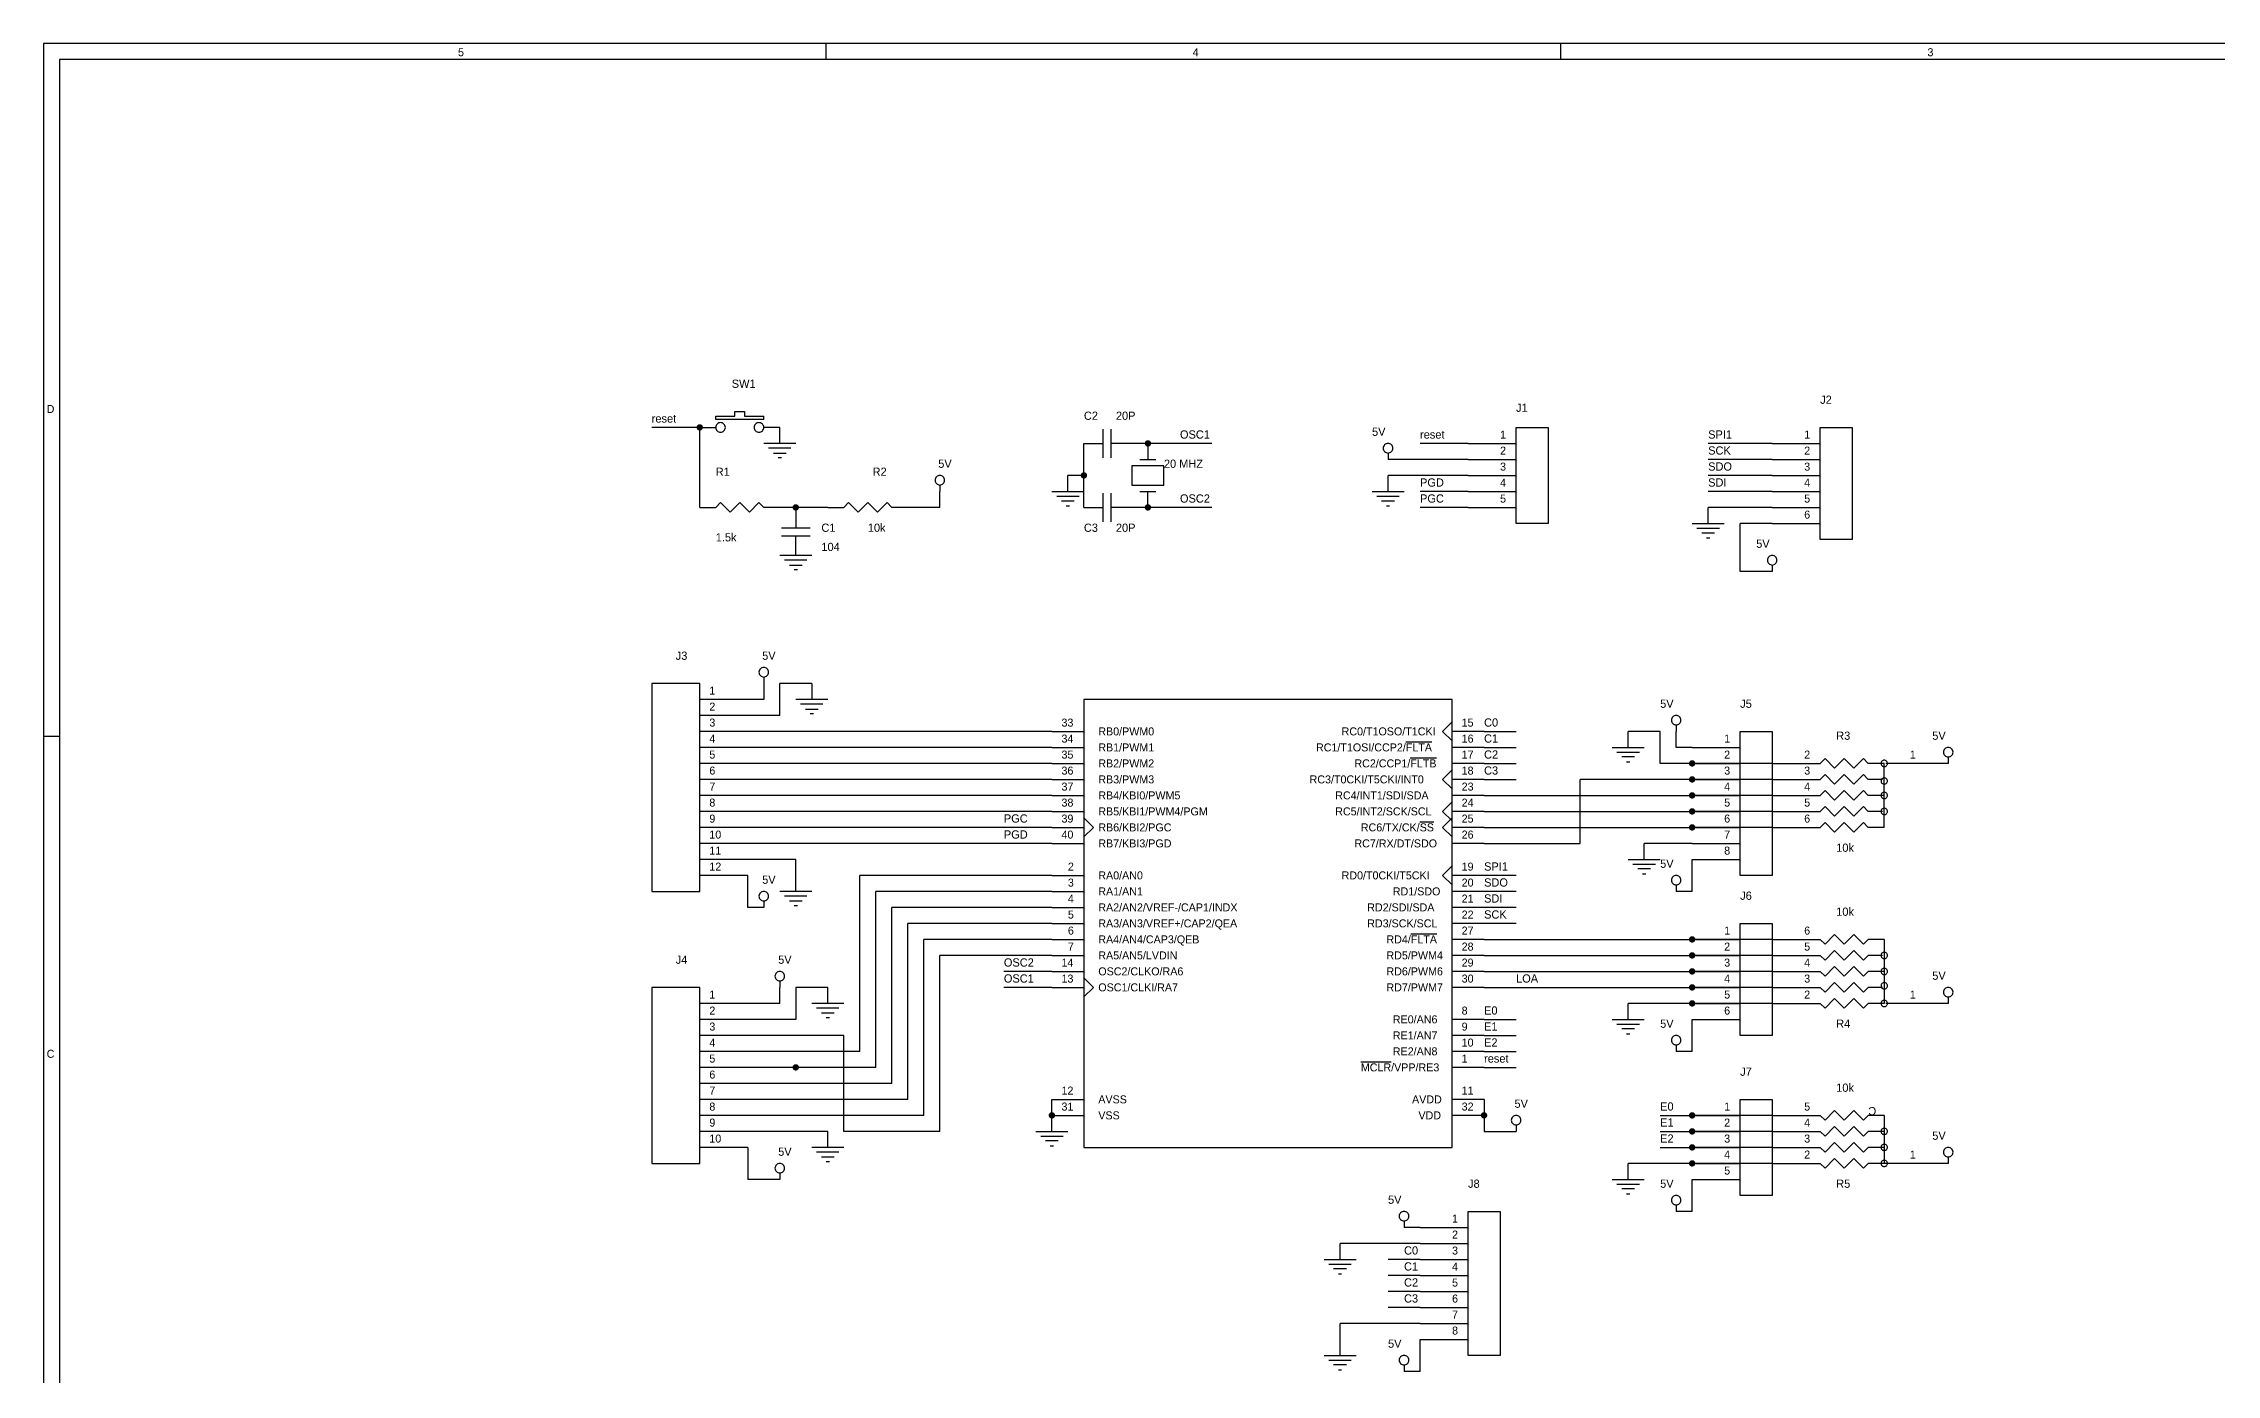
# Model space of a CAD drawing. Extents: x -3 to 593, y 3 to 422.
# Drawn here: x -2.5 to 342.3, y 211.1 to 422.4 of the extents above; entities that cross this region are included whole.
import ezdxf

# ---------------------------------------------------------------- set-up
doc = ezdxf.new("R2010")
doc.units = 0

msp = doc.modelspace()

# ---------------------------------------------------------------- linework, layer by layer
at = {"layer": 'PARTS'}
for p, q in [((101.6, 361.442), (104.14, 361.442)), ((114.3, 361.442), (111.76, 361.442)), ((162.56, 358.902), (165.1, 358.902)), ((170.18, 358.902), (167.64, 358.902)), ((172.72, 358.902), (172.72, 356.362)), ((223.52, 358.902), (231.14, 358.902)), ((271.78, 358.902), (279.4, 358.902)), ((223.52, 356.362), (231.14, 356.362)), ((271.78, 356.362), (279.4, 356.362)), ((223.52, 353.822), (231.14, 353.822)), ((271.78, 353.822), (279.4, 353.822)), ((101.6, 348.742), (104.14, 348.742)), ((114.3, 348.742), (111.76, 348.742)), ((116.84, 348.742), (116.84, 346.202)), ((121.92, 348.742), (124.46, 348.742)), ((134.62, 348.742), (132.08, 348.742)), ((162.56, 348.742), (165.1, 348.742)), ((170.18, 348.742), (167.64, 348.742)), ((172.72, 348.742), (172.72, 351.282)), ((223.52, 351.282), (231.14, 351.282)), ((223.52, 348.742), (231.14, 348.742)), ((271.78, 351.282), (279.4, 351.282)), ((271.78, 348.742), (279.4, 348.742)), ((271.78, 346.202), (279.4, 346.202)), ((116.84, 341.122), (116.84, 343.662)), ((109.22, 318.262), (101.6, 318.262)), ((109.22, 315.722), (101.6, 315.722)), ((220.98, 314.706), (219.456, 313.182)), ((109.22, 313.182), (101.6, 313.182)), ((109.22, 310.642), (101.6, 310.642)), ((157.48, 313.182), (162.56, 313.182)), ((157.48, 310.642), (162.56, 310.642)), ((219.456, 313.182), (220.98, 311.658)), ((226.06, 313.182), (220.98, 313.182)), ((226.06, 310.642), (220.98, 310.642)), ((259.08, 310.642), (266.7, 310.642)), ((109.22, 308.102), (101.6, 308.102)), ((157.48, 308.102), (162.56, 308.102)), ((220.98, 307.086), (219.456, 305.562)), ((226.06, 308.102), (220.98, 308.102)), ((259.08, 308.102), (266.7, 308.102)), ((271.78, 308.102), (279.4, 308.102)), ((299.72, 308.102), (292.1, 308.102)), ((109.22, 305.562), (101.6, 305.562)), ((157.48, 305.562), (162.56, 305.562)), ((219.456, 305.562), (220.98, 304.038)), ((226.06, 305.562), (220.98, 305.562)), ((259.08, 305.562), (266.7, 305.562)), ((271.78, 305.562), (279.4, 305.562)), ((109.22, 303.022), (101.6, 303.022)), ((109.22, 300.482), (101.6, 300.482)), ((157.48, 303.022), (162.56, 303.022)), ((157.48, 300.482), (162.56, 300.482)), ((220.98, 302.006), (219.456, 300.482)), ((219.456, 300.482), (220.98, 298.958)), ((226.06, 303.022), (220.98, 303.022)), ((226.06, 300.482), (220.98, 300.482)), ((259.08, 303.022), (266.7, 303.022)), ((259.08, 300.482), (266.7, 300.482)), ((271.78, 303.022), (279.4, 303.022)), ((271.78, 300.482), (279.4, 300.482)), ((109.22, 297.942), (101.6, 297.942)), ((157.48, 297.942), (162.56, 297.942)), ((162.56, 299.466), (164.084, 297.942)), ((164.084, 297.942), (162.56, 296.418)), ((220.98, 299.466), (219.456, 297.942)), ((219.456, 297.942), (220.98, 296.418)), ((226.06, 297.942), (220.98, 297.942)), ((259.08, 297.942), (266.7, 297.942)), ((271.78, 297.942), (279.4, 297.942)), ((109.22, 295.402), (101.6, 295.402)), ((157.48, 295.402), (162.56, 295.402)), ((226.06, 295.402), (220.98, 295.402)), ((259.08, 295.402), (266.7, 295.402)), ((109.22, 292.862), (101.6, 292.862)), ((109.22, 290.322), (101.6, 290.322)), ((157.48, 290.322), (162.56, 290.322)), ((220.98, 291.846), (219.456, 290.322)), ((219.456, 290.322), (220.98, 288.798)), ((226.06, 290.322), (220.98, 290.322)), ((259.08, 292.862), (266.7, 292.862)), ((157.48, 287.782), (162.56, 287.782)), ((226.06, 287.782), (220.98, 287.782)), ((157.48, 285.242), (162.56, 285.242)), ((226.06, 285.242), (220.98, 285.242)), ((157.48, 282.702), (162.56, 282.702)), ((157.48, 280.162), (162.56, 280.162)), ((226.06, 282.702), (220.98, 282.702)), ((226.06, 280.162), (220.98, 280.162)), ((259.08, 280.162), (266.7, 280.162)), ((271.78, 280.162), (279.4, 280.162)), ((157.48, 277.622), (162.56, 277.622)), ((226.06, 277.622), (220.98, 277.622)), ((259.08, 277.622), (266.7, 277.622)), ((271.78, 277.622), (279.4, 277.622)), ((157.48, 275.082), (162.56, 275.082)), ((157.48, 272.542), (162.56, 272.542)), ((162.56, 274.066), (164.084, 272.542)), ((164.084, 272.542), (162.56, 271.018)), ((226.06, 275.082), (220.98, 275.082)), ((226.06, 272.542), (220.98, 272.542)), ((259.08, 275.082), (266.7, 275.082)), ((259.08, 272.542), (266.7, 272.542)), ((271.78, 275.082), (279.4, 275.082)), ((271.78, 272.542), (279.4, 272.542)), ((109.22, 270.002), (101.6, 270.002)), ((259.08, 270.002), (266.7, 270.002)), ((271.78, 270.002), (279.4, 270.002)), ((299.72, 270.002), (292.1, 270.002)), ((109.22, 267.462), (101.6, 267.462)), ((226.06, 267.462), (220.98, 267.462)), ((259.08, 267.462), (266.7, 267.462)), ((109.22, 264.922), (101.6, 264.922)), ((109.22, 262.382), (101.6, 262.382)), ((226.06, 264.922), (220.98, 264.922)), ((226.06, 262.382), (220.98, 262.382)), ((109.22, 259.842), (101.6, 259.842)), ((226.06, 259.842), (220.98, 259.842)), ((109.22, 257.302), (101.6, 257.302)), ((109.22, 254.762), (101.6, 254.762)), ((109.22, 252.222), (101.6, 252.222)), ((157.48, 254.762), (162.56, 254.762)), ((157.48, 252.222), (162.56, 252.222)), ((226.06, 254.762), (220.98, 254.762)), ((226.06, 252.222), (220.98, 252.222)), ((259.08, 252.222), (266.7, 252.222)), ((271.78, 252.222), (279.4, 252.222)), ((109.22, 249.682), (101.6, 249.682)), ((259.08, 249.682), (266.7, 249.682)), ((271.78, 249.682), (279.4, 249.682)), ((109.22, 247.142), (101.6, 247.142)), ((259.08, 247.142), (266.7, 247.142)), ((271.78, 247.142), (279.4, 247.142)), ((259.08, 244.602), (266.7, 244.602)), ((259.08, 242.062), (266.7, 242.062)), ((271.78, 244.602), (279.4, 244.602)), ((299.72, 244.602), (292.1, 244.602)), ((215.9, 234.442), (223.52, 234.442)), ((215.9, 231.902), (223.52, 231.902)), ((215.9, 229.362), (223.52, 229.362)), ((215.9, 226.822), (223.52, 226.822)), ((215.9, 224.282), (223.52, 224.282)), ((215.9, 221.742), (223.52, 221.742)), ((215.9, 219.202), (223.52, 219.202)), ((215.9, 216.662), (223.52, 216.662))]:
    msp.add_line(p, q, dxfattribs=at)
for points in [[(104.14, 362.712), (104.14, 363.22)], [(104.14, 363.22), (107.188, 363.22)], [(111.76, 362.712), (104.14, 362.712)], [(107.188, 363.22), (107.188, 363.982)], [(107.188, 363.982), (108.712, 363.982)], [(108.712, 363.982), (108.712, 363.22)], [(108.712, 363.22), (111.76, 363.22)], [(111.76, 362.712), (111.76, 363.22)], [(116.84, 358.902), (111.76, 358.902)], [(165.1, 358.902), (165.608, 358.902)], [(165.608, 356.616), (165.608, 361.188)], [(166.878, 356.616), (166.878, 361.188)], [(167.64, 358.902), (166.878, 358.902)], [(116.078, 358.14), (112.522, 358.14)], [(113.284, 357.378), (115.316, 357.378)], [(114.554, 356.616), (114.046, 356.616)], [(175.26, 355.346), (170.18, 355.346)], [(170.18, 355.346), (170.18, 352.298)], [(171.45, 356.362), (173.99, 356.362)], [(175.26, 352.298), (175.26, 355.346)], [(210.82, 357.378), (210.82, 356.362)], [(139.7, 352.298), (139.7, 351.282)], [(170.18, 352.298), (175.26, 352.298)], [(104.14, 348.742), (104.902, 349.504)], [(104.902, 349.504), (106.426, 347.98)], [(106.426, 347.98), (107.95, 349.504)], [(107.95, 349.504), (109.474, 347.98)], [(109.474, 347.98), (110.998, 349.504)], [(110.998, 349.504), (111.76, 348.742)], [(125.222, 349.504), (124.46, 348.742)], [(126.746, 347.98), (125.222, 349.504)], [(128.27, 349.504), (126.746, 347.98)], [(129.794, 347.98), (128.27, 349.504)], [(131.318, 349.504), (129.794, 347.98)], [(132.08, 348.742), (131.318, 349.504)], [(157.48, 351.282), (162.56, 351.282)], [(158.242, 350.52), (161.798, 350.52)], [(161.036, 349.758), (159.004, 349.758)], [(159.766, 348.996), (160.274, 348.996)], [(165.1, 348.742), (165.608, 348.742)], [(165.608, 346.456), (165.608, 351.028)], [(166.878, 346.456), (166.878, 351.028)], [(167.64, 348.742), (166.878, 348.742)], [(171.45, 351.282), (173.99, 351.282)], [(208.28, 351.282), (213.36, 351.282)], [(209.042, 350.52), (212.598, 350.52)], [(211.836, 349.758), (209.804, 349.758)], [(210.566, 348.996), (211.074, 348.996)], [(119.126, 345.44), (114.554, 345.44)], [(116.84, 346.202), (116.84, 345.44)], [(259.08, 346.202), (264.16, 346.202)], [(259.842, 345.44), (263.398, 345.44)], [(119.126, 344.17), (114.554, 344.17)], [(116.84, 343.662), (116.84, 344.17)], [(262.636, 344.678), (260.604, 344.678)], [(261.366, 343.916), (261.874, 343.916)], [(119.38, 341.122), (114.3, 341.122)], [(118.618, 340.36), (115.062, 340.36)], [(115.824, 339.598), (117.856, 339.598)], [(117.094, 338.836), (116.586, 338.836)], [(271.78, 339.598), (271.78, 338.582)], [(111.76, 321.818), (111.76, 320.802)], [(121.92, 318.262), (116.84, 318.262)], [(121.158, 317.5), (117.602, 317.5)], [(118.364, 316.738), (120.396, 316.738)], [(119.634, 315.976), (119.126, 315.976)], [(256.54, 314.198), (256.54, 313.182)], [(246.38, 310.642), (251.46, 310.642)], [(247.142, 309.88), (250.698, 309.88)], [(249.936, 309.118), (247.904, 309.118)], [(248.666, 308.356), (249.174, 308.356)], [(280.162, 308.864), (279.4, 308.102)], [(281.686, 307.34), (280.162, 308.864)], [(283.21, 308.864), (281.686, 307.34)], [(284.734, 307.34), (283.21, 308.864)], [(286.258, 308.864), (284.734, 307.34)], [(287.02, 308.102), (286.258, 308.864)], [(289.56, 308.102), (287.02, 308.102)], [(289.56, 297.942), (289.56, 308.102)], [(292.1, 308.102), (289.814, 308.102)], [(299.72, 309.118), (299.72, 308.102)], [(280.162, 306.324), (279.4, 305.562)], [(280.162, 303.784), (279.4, 303.022)], [(281.686, 304.8), (280.162, 306.324)], [(281.686, 302.26), (280.162, 303.784)], [(283.21, 306.324), (281.686, 304.8)], [(283.21, 303.784), (281.686, 302.26)], [(284.734, 304.8), (283.21, 306.324)], [(284.734, 302.26), (283.21, 303.784)], [(286.258, 306.324), (284.734, 304.8)], [(286.258, 303.784), (284.734, 302.26)], [(287.02, 305.562), (286.258, 306.324)], [(287.02, 303.022), (286.258, 303.784)], [(289.306, 305.562), (287.02, 305.562)], [(280.162, 301.244), (279.4, 300.482)], [(281.686, 299.72), (280.162, 301.244)], [(283.21, 301.244), (281.686, 299.72)], [(284.734, 299.72), (283.21, 301.244)], [(286.258, 301.244), (284.734, 299.72)], [(287.02, 300.482), (286.258, 301.244)], [(289.56, 303.022), (287.02, 303.022)], [(289.306, 300.482), (287.02, 300.482)], [(280.162, 298.704), (279.4, 297.942)], [(281.686, 297.18), (280.162, 298.704)], [(283.21, 298.704), (281.686, 297.18)], [(284.734, 297.18), (283.21, 298.704)], [(286.258, 298.704), (284.734, 297.18)], [(287.02, 297.942), (286.258, 298.704)], [(289.56, 297.942), (287.02, 297.942)], [(248.92, 292.862), (254, 292.862)], [(249.682, 292.1), (253.238, 292.1)], [(252.476, 291.338), (250.444, 291.338)], [(251.206, 290.576), (251.714, 290.576)], [(111.76, 286.258), (111.76, 285.242)], [(119.38, 287.782), (114.3, 287.782)], [(118.618, 287.02), (115.062, 287.02)], [(115.824, 286.258), (117.856, 286.258)], [(256.54, 288.798), (256.54, 287.782)], [(117.094, 285.496), (116.586, 285.496)], [(280.162, 279.4), (279.4, 280.162)], [(281.686, 280.924), (280.162, 279.4)], [(283.21, 279.4), (281.686, 280.924)], [(284.734, 280.924), (283.21, 279.4)], [(286.258, 279.4), (284.734, 280.924)], [(287.02, 280.162), (286.258, 279.4)], [(289.56, 280.162), (287.02, 280.162)], [(289.56, 280.162), (289.56, 270.002)], [(280.162, 276.86), (279.4, 277.622)], [(281.686, 278.384), (280.162, 276.86)], [(283.21, 276.86), (281.686, 278.384)], [(284.734, 278.384), (283.21, 276.86)], [(286.258, 276.86), (284.734, 278.384)], [(287.02, 277.622), (286.258, 276.86)], [(289.306, 277.622), (287.02, 277.622)], [(114.3, 273.558), (114.3, 272.542)], [(280.162, 274.32), (279.4, 275.082)], [(280.162, 271.78), (279.4, 272.542)], [(281.686, 275.844), (280.162, 274.32)], [(281.686, 273.304), (280.162, 271.78)], [(283.21, 274.32), (281.686, 275.844)], [(283.21, 271.78), (281.686, 273.304)], [(284.734, 275.844), (283.21, 274.32)], [(284.734, 273.304), (283.21, 271.78)], [(286.258, 274.32), (284.734, 275.844)], [(286.258, 271.78), (284.734, 273.304)], [(287.02, 275.082), (286.258, 274.32)], [(287.02, 272.542), (286.258, 271.78)], [(289.56, 275.082), (287.02, 275.082)], [(289.306, 272.542), (287.02, 272.542)], [(124.46, 270.002), (119.38, 270.002)], [(123.698, 269.24), (120.142, 269.24)], [(280.162, 269.24), (279.4, 270.002)], [(281.686, 270.764), (280.162, 269.24)], [(283.21, 269.24), (281.686, 270.764)], [(284.734, 270.764), (283.21, 269.24)], [(286.258, 269.24), (284.734, 270.764)], [(287.02, 270.002), (286.258, 269.24)], [(289.56, 270.002), (287.02, 270.002)], [(292.1, 270.002), (289.814, 270.002)], [(299.72, 271.018), (299.72, 270.002)], [(120.904, 268.478), (122.936, 268.478)], [(122.174, 267.716), (121.666, 267.716)], [(246.38, 267.462), (251.46, 267.462)], [(247.142, 266.7), (250.698, 266.7)], [(249.936, 265.938), (247.904, 265.938)], [(248.666, 265.176), (249.174, 265.176)], [(256.54, 263.398), (256.54, 262.382)], [(280.162, 251.46), (279.4, 252.222)], [(281.686, 252.984), (280.162, 251.46)], [(283.21, 251.46), (281.686, 252.984)], [(284.734, 252.984), (283.21, 251.46)], [(286.258, 251.46), (284.734, 252.984)], [(287.02, 252.222), (286.258, 251.46)], [(289.56, 252.222), (287.02, 252.222)], [(289.56, 252.222), (289.56, 244.602)], [(154.94, 249.682), (160.02, 249.682)], [(155.702, 248.92), (159.258, 248.92)], [(231.14, 250.698), (231.14, 249.682)], [(280.162, 248.92), (279.4, 249.682)], [(281.686, 250.444), (280.162, 248.92)], [(283.21, 248.92), (281.686, 250.444)], [(284.734, 250.444), (283.21, 248.92)], [(286.258, 248.92), (284.734, 250.444)], [(287.02, 249.682), (286.258, 248.92)], [(289.56, 249.682), (287.02, 249.682)], [(124.46, 247.142), (119.38, 247.142)], [(123.698, 246.38), (120.142, 246.38)], [(120.904, 245.618), (122.936, 245.618)], [(122.174, 244.856), (121.666, 244.856)], [(158.496, 248.158), (156.464, 248.158)], [(157.226, 247.396), (157.734, 247.396)], [(280.162, 246.38), (279.4, 247.142)], [(281.686, 247.904), (280.162, 246.38)], [(281.686, 245.364), (280.162, 243.84)], [(283.21, 246.38), (281.686, 247.904)], [(283.21, 243.84), (281.686, 245.364)], [(284.734, 247.904), (283.21, 246.38)], [(284.734, 245.364), (283.21, 243.84)], [(286.258, 246.38), (284.734, 247.904)], [(286.258, 243.84), (284.734, 245.364)], [(287.02, 247.142), (286.258, 246.38)], [(289.56, 247.142), (287.02, 247.142)], [(299.72, 245.618), (299.72, 244.602)], [(114.3, 243.078), (114.3, 242.062)], [(246.38, 242.062), (251.46, 242.062)], [(280.162, 243.84), (279.4, 244.602)], [(287.02, 244.602), (286.258, 243.84)], [(289.56, 244.602), (287.02, 244.602)], [(292.1, 244.602), (289.56, 244.602)], [(247.142, 241.3), (250.698, 241.3)], [(249.936, 240.538), (247.904, 240.538)], [(248.666, 239.776), (249.174, 239.776)], [(256.54, 237.998), (256.54, 236.982)], [(213.36, 235.458), (213.36, 234.442)], [(200.66, 229.362), (205.74, 229.362)], [(201.422, 228.6), (204.978, 228.6)], [(204.216, 227.838), (202.184, 227.838)], [(202.946, 227.076), (203.454, 227.076)], [(200.66, 214.122), (205.74, 214.122)], [(201.422, 213.36), (204.978, 213.36)], [(204.216, 212.598), (202.184, 212.598)], [(202.946, 211.836), (203.454, 211.836)], [(213.36, 212.598), (213.36, 211.582)]]:
    msp.add_lwpolyline(points, dxfattribs=at)
for points in [[(105.664, 361.442, 0.0985), (105.606, 361.7336, 0.0985), (105.4408, 361.9808, 0.0985), (105.1936, 362.146, 0.0985), (104.902, 362.204, 0.0985), (104.6104, 362.146, 0.0985), (104.3632, 361.9808, 0.0985), (104.198, 361.7336, 0.0985), (104.14, 361.442, 0.0985), (104.198, 361.1504, 0.0985), (104.3632, 360.9032, 0.0985), (104.6104, 360.738, 0.0985), (104.902, 360.68, 0.0985), (105.1936, 360.738, 0.0985), (105.4408, 360.9032, 0.0985), (105.606, 361.1504, 0.0985)], [(111.76, 361.442, 0.0985), (111.702, 361.7336, 0.0985), (111.5368, 361.9808, 0.0985), (111.2896, 362.146, 0.0985), (110.998, 362.204, 0.0985), (110.7064, 362.146, 0.0985), (110.4592, 361.9808, 0.0985), (110.294, 361.7336, 0.0985), (110.236, 361.442, 0.0985), (110.294, 361.1504, 0.0985), (110.4592, 360.9032, 0.0985), (110.7064, 360.738, 0.0985), (110.998, 360.68, 0.0985), (111.2896, 360.738, 0.0985), (111.5368, 360.9032, 0.0985), (111.702, 361.1504, 0.0985)], [(211.582, 358.14, 0.0985), (211.524, 358.4316, 0.0985), (211.3588, 358.6788, 0.0985), (211.1116, 358.844, 0.0985), (210.82, 358.902, 0.0985), (210.5284, 358.844, 0.0985), (210.2812, 358.6788, 0.0985), (210.116, 358.4316, 0.0985), (210.058, 358.14, 0.0985), (210.116, 357.8484, 0.0985), (210.2812, 357.6012, 0.0985), (210.5284, 357.436, 0.0985), (210.82, 357.378, 0.0985), (211.1116, 357.436, 0.0985), (211.3588, 357.6012, 0.0985), (211.524, 357.8484, 0.0985)], [(140.462, 353.06, 0.0985), (140.404, 353.3516, 0.0985), (140.2388, 353.5988, 0.0985), (139.9916, 353.764, 0.0985), (139.7, 353.822, 0.0985), (139.4084, 353.764, 0.0985), (139.1612, 353.5988, 0.0985), (138.996, 353.3516, 0.0985), (138.938, 353.06, 0.0985), (138.996, 352.7684, 0.0985), (139.1612, 352.5212, 0.0985), (139.4084, 352.356, 0.0985), (139.7, 352.298, 0.0985), (139.9916, 352.356, 0.0985), (140.2388, 352.5212, 0.0985), (140.404, 352.7684, 0.0985)], [(272.542, 340.36, 0.0985), (272.484, 340.6516, 0.0985), (272.3188, 340.8988, 0.0985), (272.0716, 341.064, 0.0985), (271.78, 341.122, 0.0985), (271.4884, 341.064, 0.0985), (271.2412, 340.8988, 0.0985), (271.076, 340.6516, 0.0985), (271.018, 340.36, 0.0985), (271.076, 340.0684, 0.0985), (271.2412, 339.8212, 0.0985), (271.4884, 339.656, 0.0985), (271.78, 339.598, 0.0985), (272.0716, 339.656, 0.0985), (272.3188, 339.8212, 0.0985), (272.484, 340.0684, 0.0985)], [(112.522, 322.58, 0.0985), (112.464, 322.8716, 0.0985), (112.2988, 323.1188, 0.0985), (112.0516, 323.284, 0.0985), (111.76, 323.342, 0.0985), (111.4684, 323.284, 0.0985), (111.2212, 323.1188, 0.0985), (111.056, 322.8716, 0.0985), (110.998, 322.58, 0.0985), (111.056, 322.2884, 0.0985), (111.2212, 322.0412, 0.0985), (111.4684, 321.876, 0.0985), (111.76, 321.818, 0.0985), (112.0516, 321.876, 0.0985), (112.2988, 322.0412, 0.0985), (112.464, 322.2884, 0.0985)], [(257.302, 314.96, 0.0985), (257.244, 315.2516, 0.0985), (257.0788, 315.4988, 0.0985), (256.8316, 315.664, 0.0985), (256.54, 315.722, 0.0985), (256.2484, 315.664, 0.0985), (256.0012, 315.4988, 0.0985), (255.836, 315.2516, 0.0985), (255.778, 314.96, 0.0985), (255.836, 314.6684, 0.0985), (256.0012, 314.4212, 0.0985), (256.2484, 314.256, 0.0985), (256.54, 314.198, 0.0985), (256.8316, 314.256, 0.0985), (257.0788, 314.4212, 0.0985), (257.244, 314.6684, 0.0985)], [(300.482, 309.88, 0.0985), (300.424, 310.1716, 0.0985), (300.2588, 310.4188, 0.0985), (300.0116, 310.584, 0.0985), (299.72, 310.642, 0.0985), (299.4284, 310.584, 0.0985), (299.1812, 310.4188, 0.0985), (299.016, 310.1716, 0.0985), (298.958, 309.88, 0.0985), (299.016, 309.5884, 0.0985), (299.1812, 309.3412, 0.0985), (299.4284, 309.176, 0.0985), (299.72, 309.118, 0.0985), (300.0116, 309.176, 0.0985), (300.2588, 309.3412, 0.0985), (300.424, 309.5884, 0.0985)], [(290.068, 308.102, 0.0985), (290.0293, 308.2964, 0.0985), (289.9192, 308.4612, 0.0985), (289.7544, 308.5713, 0.0985), (289.56, 308.61, 0.0985), (289.3656, 308.5713, 0.0985), (289.2008, 308.4612, 0.0985), (289.0907, 308.2964, 0.0985), (289.052, 308.102, 0.0985), (289.0907, 307.9076, 0.0985), (289.2008, 307.7428, 0.0985), (289.3656, 307.6327, 0.0985), (289.56, 307.594, 0.0985), (289.7544, 307.6327, 0.0985), (289.9192, 307.7428, 0.0985), (290.0293, 307.9076, 0.0985)], [(290.068, 305.308, 0.0985), (290.0293, 305.5024, 0.0985), (289.9192, 305.6672, 0.0985), (289.7544, 305.7773, 0.0985), (289.56, 305.816, 0.0985), (289.3656, 305.7773, 0.0985), (289.2008, 305.6672, 0.0985), (289.0907, 305.5024, 0.0985), (289.052, 305.308, 0.0985), (289.0907, 305.1136, 0.0985), (289.2008, 304.9488, 0.0985), (289.3656, 304.8387, 0.0985), (289.56, 304.8, 0.0985), (289.7544, 304.8387, 0.0985), (289.9192, 304.9488, 0.0985), (290.0293, 305.1136, 0.0985)], [(290.068, 303.022, 0.0985), (290.0293, 303.2164, 0.0985), (289.9192, 303.3812, 0.0985), (289.7544, 303.4913, 0.0985), (289.56, 303.53, 0.0985), (289.3656, 303.4913, 0.0985), (289.2008, 303.3812, 0.0985), (289.0907, 303.2164, 0.0985), (289.052, 303.022, 0.0985), (289.0907, 302.8276, 0.0985), (289.2008, 302.6628, 0.0985), (289.3656, 302.5527, 0.0985), (289.56, 302.514, 0.0985), (289.7544, 302.5527, 0.0985), (289.9192, 302.6628, 0.0985), (290.0293, 302.8276, 0.0985)], [(290.068, 300.482, 0.0985), (290.0293, 300.6764, 0.0985), (289.9192, 300.8412, 0.0985), (289.7544, 300.9513, 0.0985), (289.56, 300.99, 0.0985), (289.3656, 300.9513, 0.0985), (289.2008, 300.8412, 0.0985), (289.0907, 300.6764, 0.0985), (289.052, 300.482, 0.0985), (289.0907, 300.2876, 0.0985), (289.2008, 300.1228, 0.0985), (289.3656, 300.0127, 0.0985), (289.56, 299.974, 0.0985), (289.7544, 300.0127, 0.0985), (289.9192, 300.1228, 0.0985), (290.0293, 300.2876, 0.0985)], [(257.302, 289.56, 0.0985), (257.244, 289.8516, 0.0985), (257.0788, 290.0988, 0.0985), (256.8316, 290.264, 0.0985), (256.54, 290.322, 0.0985), (256.2484, 290.264, 0.0985), (256.0012, 290.0988, 0.0985), (255.836, 289.8516, 0.0985), (255.778, 289.56, 0.0985), (255.836, 289.2684, 0.0985), (256.0012, 289.0212, 0.0985), (256.2484, 288.856, 0.0985), (256.54, 288.798, 0.0985), (256.8316, 288.856, 0.0985), (257.0788, 289.0212, 0.0985), (257.244, 289.2684, 0.0985)], [(112.522, 287.02, 0.0985), (112.464, 287.3116, 0.0985), (112.2988, 287.5588, 0.0985), (112.0516, 287.724, 0.0985), (111.76, 287.782, 0.0985), (111.4684, 287.724, 0.0985), (111.2212, 287.5588, 0.0985), (111.056, 287.3116, 0.0985), (110.998, 287.02, 0.0985), (111.056, 286.7284, 0.0985), (111.2212, 286.4812, 0.0985), (111.4684, 286.316, 0.0985), (111.76, 286.258, 0.0985), (112.0516, 286.316, 0.0985), (112.2988, 286.4812, 0.0985), (112.464, 286.7284, 0.0985)], [(290.068, 277.622, 0.0985), (290.0293, 277.8164, 0.0985), (289.9192, 277.9812, 0.0985), (289.7544, 278.0913, 0.0985), (289.56, 278.13, 0.0985), (289.3656, 278.0913, 0.0985), (289.2008, 277.9812, 0.0985), (289.0907, 277.8164, 0.0985), (289.052, 277.622, 0.0985), (289.0907, 277.4276, 0.0985), (289.2008, 277.2628, 0.0985), (289.3656, 277.1527, 0.0985), (289.56, 277.114, 0.0985), (289.7544, 277.1527, 0.0985), (289.9192, 277.2628, 0.0985), (290.0293, 277.4276, 0.0985)], [(115.062, 274.32, 0.0985), (115.004, 274.6116, 0.0985), (114.8388, 274.8588, 0.0985), (114.5916, 275.024, 0.0985), (114.3, 275.082, 0.0985), (114.0084, 275.024, 0.0985), (113.7612, 274.8588, 0.0985), (113.596, 274.6116, 0.0985), (113.538, 274.32, 0.0985), (113.596, 274.0284, 0.0985), (113.7612, 273.7812, 0.0985), (114.0084, 273.616, 0.0985), (114.3, 273.558, 0.0985), (114.5916, 273.616, 0.0985), (114.8388, 273.7812, 0.0985), (115.004, 274.0284, 0.0985)], [(290.068, 275.082, 0.0985), (290.0293, 275.2764, 0.0985), (289.9192, 275.4412, 0.0985), (289.7544, 275.5513, 0.0985), (289.56, 275.59, 0.0985), (289.3656, 275.5513, 0.0985), (289.2008, 275.4412, 0.0985), (289.0907, 275.2764, 0.0985), (289.052, 275.082, 0.0985), (289.0907, 274.8876, 0.0985), (289.2008, 274.7228, 0.0985), (289.3656, 274.6127, 0.0985), (289.56, 274.574, 0.0985), (289.7544, 274.6127, 0.0985), (289.9192, 274.7228, 0.0985), (290.0293, 274.8876, 0.0985)], [(290.068, 272.796, 0.0985), (290.0293, 272.9904, 0.0985), (289.9192, 273.1552, 0.0985), (289.7544, 273.2653, 0.0985), (289.56, 273.304, 0.0985), (289.3656, 273.2653, 0.0985), (289.2008, 273.1552, 0.0985), (289.0907, 272.9904, 0.0985), (289.052, 272.796, 0.0985), (289.0907, 272.6016, 0.0985), (289.2008, 272.4368, 0.0985), (289.3656, 272.3267, 0.0985), (289.56, 272.288, 0.0985), (289.7544, 272.3267, 0.0985), (289.9192, 272.4368, 0.0985), (290.0293, 272.6016, 0.0985)], [(300.482, 271.78, 0.0985), (300.424, 272.0716, 0.0985), (300.2588, 272.3188, 0.0985), (300.0116, 272.484, 0.0985), (299.72, 272.542, 0.0985), (299.4284, 272.484, 0.0985), (299.1812, 272.3188, 0.0985), (299.016, 272.0716, 0.0985), (298.958, 271.78, 0.0985), (299.016, 271.4884, 0.0985), (299.1812, 271.2412, 0.0985), (299.4284, 271.076, 0.0985), (299.72, 271.018, 0.0985), (300.0116, 271.076, 0.0985), (300.2588, 271.2412, 0.0985), (300.424, 271.4884, 0.0985)], [(290.068, 270.002, 0.0985), (290.0293, 270.1964, 0.0985), (289.9192, 270.3612, 0.0985), (289.7544, 270.4713, 0.0985), (289.56, 270.51, 0.0985), (289.3656, 270.4713, 0.0985), (289.2008, 270.3612, 0.0985), (289.0907, 270.1964, 0.0985), (289.052, 270.002, 0.0985), (289.0907, 269.8076, 0.0985), (289.2008, 269.6428, 0.0985), (289.3656, 269.5327, 0.0985), (289.56, 269.494, 0.0985), (289.7544, 269.5327, 0.0985), (289.9192, 269.6428, 0.0985), (290.0293, 269.8076, 0.0985)], [(257.302, 264.16, 0.0985), (257.244, 264.4516, 0.0985), (257.0788, 264.6988, 0.0985), (256.8316, 264.864, 0.0985), (256.54, 264.922, 0.0985), (256.2484, 264.864, 0.0985), (256.0012, 264.6988, 0.0985), (255.836, 264.4516, 0.0985), (255.778, 264.16, 0.0985), (255.836, 263.8684, 0.0985), (256.0012, 263.6212, 0.0985), (256.2484, 263.456, 0.0985), (256.54, 263.398, 0.0985), (256.8316, 263.456, 0.0985), (257.0788, 263.6212, 0.0985), (257.244, 263.8684, 0.0985)], [(231.902, 251.46, 0.0985), (231.844, 251.7516, 0.0985), (231.6788, 251.9988, 0.0985), (231.4316, 252.164, 0.0985), (231.14, 252.222, 0.0985), (230.8484, 252.164, 0.0985), (230.6012, 251.9988, 0.0985), (230.436, 251.7516, 0.0985), (230.378, 251.46, 0.0985), (230.436, 251.1684, 0.0985), (230.6012, 250.9212, 0.0985), (230.8484, 250.756, 0.0985), (231.14, 250.698, 0.0985), (231.4316, 250.756, 0.0985), (231.6788, 250.9212, 0.0985), (231.844, 251.1684, 0.0985)], [(290.068, 249.682, 0.0985), (290.0293, 249.8764, 0.0985), (289.9192, 250.0412, 0.0985), (289.7544, 250.1513, 0.0985), (289.56, 250.19, 0.0985), (289.3656, 250.1513, 0.0985), (289.2008, 250.0412, 0.0985), (289.0907, 249.8764, 0.0985), (289.052, 249.682, 0.0985), (289.0907, 249.4876, 0.0985), (289.2008, 249.3228, 0.0985), (289.3656, 249.2127, 0.0985), (289.56, 249.174, 0.0985), (289.7544, 249.2127, 0.0985), (289.9192, 249.3228, 0.0985), (290.0293, 249.4876, 0.0985)], [(290.068, 247.142, 0.0985), (290.0293, 247.3364, 0.0985), (289.9192, 247.5012, 0.0985), (289.7544, 247.6113, 0.0985), (289.56, 247.65, 0.0985), (289.3656, 247.6113, 0.0985), (289.2008, 247.5012, 0.0985), (289.0907, 247.3364, 0.0985), (289.052, 247.142, 0.0985), (289.0907, 246.9476, 0.0985), (289.2008, 246.7828, 0.0985), (289.3656, 246.6727, 0.0985), (289.56, 246.634, 0.0985), (289.7544, 246.6727, 0.0985), (289.9192, 246.7828, 0.0985), (290.0293, 246.9476, 0.0985)], [(290.068, 244.602, 0.0985), (290.0293, 244.7964, 0.0985), (289.9192, 244.9612, 0.0985), (289.7544, 245.0713, 0.0985), (289.56, 245.11, 0.0985), (289.3656, 245.0713, 0.0985), (289.2008, 244.9612, 0.0985), (289.0907, 244.7964, 0.0985), (289.052, 244.602, 0.0985), (289.0907, 244.4076, 0.0985), (289.2008, 244.2428, 0.0985), (289.3656, 244.1327, 0.0985), (289.56, 244.094, 0.0985), (289.7544, 244.1327, 0.0985), (289.9192, 244.2428, 0.0985), (290.0293, 244.4076, 0.0985)], [(300.482, 246.38, 0.0985), (300.424, 246.6716, 0.0985), (300.2588, 246.9188, 0.0985), (300.0116, 247.084, 0.0985), (299.72, 247.142, 0.0985), (299.4284, 247.084, 0.0985), (299.1812, 246.9188, 0.0985), (299.016, 246.6716, 0.0985), (298.958, 246.38, 0.0985), (299.016, 246.0884, 0.0985), (299.1812, 245.8412, 0.0985), (299.4284, 245.676, 0.0985), (299.72, 245.618, 0.0985), (300.0116, 245.676, 0.0985), (300.2588, 245.8412, 0.0985), (300.424, 246.0884, 0.0985)], [(115.062, 243.84, 0.0985), (115.004, 244.1316, 0.0985), (114.8388, 244.3788, 0.0985), (114.5916, 244.544, 0.0985), (114.3, 244.602, 0.0985), (114.0084, 244.544, 0.0985), (113.7612, 244.3788, 0.0985), (113.596, 244.1316, 0.0985), (113.538, 243.84, 0.0985), (113.596, 243.5484, 0.0985), (113.7612, 243.3012, 0.0985), (114.0084, 243.136, 0.0985), (114.3, 243.078, 0.0985), (114.5916, 243.136, 0.0985), (114.8388, 243.3012, 0.0985), (115.004, 243.5484, 0.0985)], [(257.302, 238.76, 0.0985), (257.244, 239.0516, 0.0985), (257.0788, 239.2988, 0.0985), (256.8316, 239.464, 0.0985), (256.54, 239.522, 0.0985), (256.2484, 239.464, 0.0985), (256.0012, 239.2988, 0.0985), (255.836, 239.0516, 0.0985), (255.778, 238.76, 0.0985), (255.836, 238.4684, 0.0985), (256.0012, 238.2212, 0.0985), (256.2484, 238.056, 0.0985), (256.54, 237.998, 0.0985), (256.8316, 238.056, 0.0985), (257.0788, 238.2212, 0.0985), (257.244, 238.4684, 0.0985)], [(214.122, 236.22, 0.0985), (214.064, 236.5116, 0.0985), (213.8988, 236.7588, 0.0985), (213.6516, 236.924, 0.0985), (213.36, 236.982, 0.0985), (213.0684, 236.924, 0.0985), (212.8212, 236.7588, 0.0985), (212.656, 236.5116, 0.0985), (212.598, 236.22, 0.0985), (212.656, 235.9284, 0.0985), (212.8212, 235.6812, 0.0985), (213.0684, 235.516, 0.0985), (213.36, 235.458, 0.0985), (213.6516, 235.516, 0.0985), (213.8988, 235.6812, 0.0985), (214.064, 235.9284, 0.0985)], [(214.122, 213.36, 0.0985), (214.064, 213.6516, 0.0985), (213.8988, 213.8988, 0.0985), (213.6516, 214.064, 0.0985), (213.36, 214.122, 0.0985), (213.0684, 214.064, 0.0985), (212.8212, 213.8988, 0.0985), (212.656, 213.6516, 0.0985), (212.598, 213.36, 0.0985), (212.656, 213.0684, 0.0985), (212.8212, 212.8212, 0.0985), (213.0684, 212.656, 0.0985), (213.36, 212.598, 0.0985), (213.6516, 212.656, 0.0985), (213.8988, 212.8212, 0.0985), (214.064, 213.0684, 0.0985)]]:
    msp.add_lwpolyline(points, format="xyb", close=True, dxfattribs=at)
for points in [[(231.14, 361.442), (236.22, 361.442), (236.22, 346.202), (231.14, 346.202)], [(279.4, 361.442), (284.48, 361.442), (284.48, 343.662), (279.4, 343.662)], [(101.6, 320.802), (93.98, 320.802), (93.98, 287.782), (101.6, 287.782)], [(162.56, 247.142), (220.98, 247.142), (220.98, 318.262), (162.56, 318.262)], [(266.7, 313.182), (271.78, 313.182), (271.78, 290.322), (266.7, 290.322)], [(266.7, 282.702), (271.78, 282.702), (271.78, 264.922), (266.7, 264.922)], [(101.6, 272.542), (93.98, 272.542), (93.98, 244.602), (101.6, 244.602)], [(266.7, 254.762), (271.78, 254.762), (271.78, 239.522), (266.7, 239.522)], [(223.52, 236.982), (228.6, 236.982), (228.6, 214.122), (223.52, 214.122)]]:
    msp.add_lwpolyline(points, close=True, dxfattribs=at)
at = {"layer": 'TITLE'}
for points in [[(-2.54, 2.54), (591.312, 2.54), (591.312, 422.402), (-2.54, 422.402)], [(0, 5.08), (588.772, 5.08), (588.772, 419.862), (0, 419.862)]]:
    msp.add_lwpolyline(points, close=True, dxfattribs=at)
for points in [[(121.666, 419.862), (121.666, 422.402)], [(238.252, 419.862), (238.252, 422.402)], [(-2.54, 312.42), (0, 312.42)]]:
    msp.add_lwpolyline(points, dxfattribs=at)
at = {"layer": 'WIRE'}
for points in [[(101.6, 361.442), (93.98, 361.442)], [(101.6, 348.742), (101.6, 361.442)], [(114.3, 358.902), (114.3, 361.442)], [(162.56, 353.822), (162.56, 358.902)], [(172.72, 358.902), (170.18, 358.902)], [(182.88, 358.902), (172.72, 358.902)], [(223.52, 358.902), (215.9, 358.902)], [(271.78, 358.902), (261.62, 358.902)], [(223.52, 356.362), (210.82, 356.362)], [(271.78, 356.362), (261.62, 356.362)], [(160.02, 351.282), (160.02, 353.822)], [(162.56, 353.822), (160.02, 353.822)], [(162.56, 348.742), (162.56, 353.822)], [(210.82, 351.282), (210.82, 353.822)], [(223.52, 353.822), (210.82, 353.822)], [(271.78, 353.822), (261.62, 353.822)], [(116.84, 348.742), (114.3, 348.742)], [(121.92, 348.742), (116.84, 348.742)], [(139.7, 348.742), (134.62, 348.742)], [(139.7, 348.742), (139.7, 351.282)], [(172.72, 348.742), (170.18, 348.742)], [(182.88, 348.742), (172.72, 348.742)], [(223.52, 351.282), (215.9, 351.282)], [(223.52, 348.742), (215.9, 348.742)], [(271.78, 351.282), (261.62, 351.282)], [(261.62, 346.202), (261.62, 348.742)], [(271.78, 348.742), (261.62, 348.742)], [(271.78, 346.202), (266.7, 346.202)], [(266.7, 338.582), (266.7, 346.202)], [(271.78, 338.582), (266.7, 338.582)], [(111.76, 320.802), (111.76, 318.262)], [(119.38, 320.802), (114.3, 320.802)], [(114.3, 315.722), (114.3, 320.802)], [(119.38, 320.802), (119.38, 318.262)], [(111.76, 318.262), (109.22, 318.262)], [(114.3, 315.722), (109.22, 315.722)], [(157.48, 313.182), (109.22, 313.182)], [(157.48, 310.642), (109.22, 310.642)], [(226.06, 313.182), (231.14, 313.182)], [(226.06, 310.642), (231.14, 310.642)], [(248.92, 310.642), (248.92, 313.182)], [(254, 313.182), (248.92, 313.182)], [(254, 308.102), (254, 313.182)], [(256.54, 310.642), (256.54, 313.182)], [(259.08, 310.642), (256.54, 310.642)], [(157.48, 308.102), (109.22, 308.102)], [(226.06, 308.102), (231.14, 308.102)], [(259.08, 308.102), (254, 308.102)], [(271.78, 308.102), (259.08, 308.102)], [(157.48, 305.562), (109.22, 305.562)], [(226.06, 305.562), (231.14, 305.562)], [(241.3, 295.402), (241.3, 305.562)], [(259.08, 305.562), (241.3, 305.562)], [(271.78, 305.562), (259.08, 305.562)], [(157.48, 303.022), (109.22, 303.022)], [(157.48, 300.482), (109.22, 300.482)], [(226.06, 303.022), (259.08, 303.022)], [(226.06, 300.482), (259.08, 300.482)], [(271.78, 303.022), (259.08, 303.022)], [(271.78, 300.482), (259.08, 300.482)], [(157.48, 297.942), (109.22, 297.942)], [(226.06, 297.942), (259.08, 297.942)], [(271.78, 297.942), (259.08, 297.942)], [(157.48, 295.402), (109.22, 295.402)], [(226.06, 295.402), (241.3, 295.402)], [(251.46, 292.862), (251.46, 295.402)], [(259.08, 295.402), (251.46, 295.402)], [(116.84, 292.862), (109.22, 292.862)], [(109.22, 285.242), (109.22, 290.322)], [(116.84, 287.782), (116.84, 292.862)], [(157.48, 290.322), (127, 290.322)], [(127, 262.382), (127, 290.322)], [(231.14, 290.322), (226.06, 290.322)], [(259.08, 287.782), (259.08, 292.862)], [(157.48, 287.782), (129.54, 287.782)], [(129.54, 259.842), (129.54, 287.782)], [(231.14, 287.782), (226.06, 287.782)], [(259.08, 287.782), (256.54, 287.782)], [(111.76, 285.242), (109.22, 285.242)], [(157.48, 285.242), (132.08, 285.242)], [(132.08, 257.302), (132.08, 285.242)], [(231.14, 285.242), (226.06, 285.242)], [(157.48, 282.702), (134.62, 282.702)], [(134.62, 254.762), (134.62, 282.702)], [(157.48, 280.162), (137.16, 280.162)], [(137.16, 252.222), (137.16, 280.162)], [(231.14, 282.702), (226.06, 282.702)], [(226.06, 280.162), (259.08, 280.162)], [(271.78, 280.162), (259.08, 280.162)], [(157.48, 277.622), (139.7, 277.622)], [(139.7, 249.682), (139.7, 277.622)], [(226.06, 277.622), (259.08, 277.622)], [(271.78, 277.622), (259.08, 277.622)], [(114.3, 270.002), (114.3, 272.542)], [(121.92, 272.542), (116.84, 272.542)], [(116.84, 272.542), (116.84, 267.462)], [(121.92, 270.002), (121.92, 272.542)], [(157.48, 275.082), (149.86, 275.082)], [(157.48, 272.542), (149.86, 272.542)], [(226.06, 275.082), (259.08, 275.082)], [(226.06, 272.542), (259.08, 272.542)], [(271.78, 275.082), (259.08, 275.082)], [(271.78, 272.542), (259.08, 272.542)], [(114.3, 270.002), (109.22, 270.002)], [(248.92, 267.462), (248.92, 270.002)], [(259.08, 270.002), (248.92, 270.002)], [(271.78, 270.002), (259.08, 270.002)], [(116.84, 267.462), (109.22, 267.462)], [(226.06, 267.462), (231.14, 267.462)], [(259.08, 262.382), (259.08, 267.462)], [(124.46, 264.922), (109.22, 264.922)], [(127, 262.382), (109.22, 262.382)], [(124.46, 249.682), (124.46, 264.922)], [(226.06, 264.922), (231.14, 264.922)], [(226.06, 262.382), (231.14, 262.382)], [(259.08, 262.382), (256.54, 262.382)], [(116.84, 259.842), (109.22, 259.842)], [(129.54, 259.842), (116.84, 259.842)], [(226.06, 259.842), (231.14, 259.842)], [(132.08, 257.302), (109.22, 257.302)], [(134.62, 254.762), (109.22, 254.762)], [(137.16, 252.222), (109.22, 252.222)], [(157.48, 252.222), (157.48, 254.762)], [(157.48, 249.682), (157.48, 252.222)], [(226.06, 254.762), (226.06, 252.222)], [(226.06, 252.222), (226.06, 249.682)], [(254, 252.222), (259.08, 252.222)], [(271.78, 252.222), (259.08, 252.222)], [(121.92, 249.682), (109.22, 249.682)], [(121.92, 247.142), (121.92, 249.682)], [(139.7, 249.682), (124.46, 249.682)], [(226.06, 249.682), (231.14, 249.682)], [(254, 249.682), (259.08, 249.682)], [(271.78, 249.682), (259.08, 249.682)], [(109.22, 247.142), (109.22, 242.062)], [(254, 247.142), (259.08, 247.142)], [(271.78, 247.142), (259.08, 247.142)], [(114.3, 242.062), (109.22, 242.062)], [(259.08, 244.602), (248.92, 244.602)], [(248.92, 242.062), (248.92, 244.602)], [(271.78, 244.602), (259.08, 244.602)], [(259.08, 236.982), (259.08, 242.062)], [(259.08, 236.982), (256.54, 236.982)], [(215.9, 231.902), (203.2, 231.902)], [(203.2, 229.362), (203.2, 231.902)], [(215.9, 234.442), (213.36, 234.442)], [(215.9, 229.362), (210.82, 229.362)], [(215.9, 226.822), (210.82, 226.822)], [(215.9, 224.282), (210.82, 224.282)], [(215.9, 221.742), (210.82, 221.742)], [(203.2, 214.122), (203.2, 219.202)], [(215.9, 219.202), (203.2, 219.202)], [(215.9, 211.582), (215.9, 216.662)], [(215.9, 211.582), (213.36, 211.582)]]:
    msp.add_lwpolyline(points, dxfattribs=at)
at = {"layer": 'WIRE', "const_width": 0.508}
for points in [[(101.346, 361.442, 1), (101.854, 361.442, 1)], [(172.466, 358.902, 1), (172.974, 358.902, 1)], [(162.306, 353.822, 1), (162.814, 353.822, 1)], [(116.586, 348.742, 1), (117.094, 348.742, 1)], [(172.466, 348.742, 1), (172.974, 348.742, 1)], [(258.826, 308.102, 1), (259.334, 308.102, 1)], [(258.826, 305.562, 1), (259.334, 305.562, 1)], [(258.826, 303.022, 1), (259.334, 303.022, 1)], [(258.826, 300.482, 1), (259.334, 300.482, 1)], [(258.826, 297.942, 1), (259.334, 297.942, 1)], [(258.826, 280.162, 1), (259.334, 280.162, 1)], [(258.826, 277.622, 1), (259.334, 277.622, 1)], [(258.826, 275.082, 1), (259.334, 275.082, 1)], [(258.826, 272.542, 1), (259.334, 272.542, 1)], [(258.826, 270.002, 1), (259.334, 270.002, 1)], [(116.586, 259.842, 1), (117.094, 259.842, 1)], [(157.226, 252.222, 1), (157.734, 252.222, 1)], [(225.806, 252.222, 1), (226.314, 252.222, 1)], [(258.826, 252.222, 1), (259.334, 252.222, 1)], [(258.826, 249.682, 1), (259.334, 249.682, 1)], [(258.826, 247.142, 1), (259.334, 247.142, 1)], [(258.826, 244.602, 1), (259.334, 244.602, 1)]]:
    msp.add_lwpolyline(points, format="xyb", close=True, dxfattribs=at)

# ---------------------------------------------------------------- texts
at = {"layer": 'PARTS'}
for s, p in [('1', (228.6, 359.664)), ('1', (276.86, 359.664)), ('3', (228.6, 354.584)), ('2', (228.6, 357.124)), ('3', (276.86, 354.584)), ('2', (276.86, 357.124)), ('4', (228.6, 352.044)), ('4', (276.86, 352.044)), ('5', (228.6, 349.504)), ('5', (276.86, 349.504)), ('6', (276.86, 346.964)), ('2', (103.124, 316.484)), ('1', (103.124, 319.024)), ('3', (103.124, 313.944)), ('33', (159.004, 313.944)), ('RB0/PWM0', (164.846, 312.547)), ('RC0/T1OSO/T1CKI', (203.454, 312.547)), ('15', (222.504, 313.944)), ('4', (103.124, 311.404)), ('34', (159.004, 311.404)), ('RB1/PWM1', (164.846, 310.007)), ('RC1/T1OSI/CCP2/%%oFLTA%%o', (199.39, 310.007)), ('16', (222.504, 311.404)), ('1', (264.16, 311.404)), ('5', (103.124, 308.864)), ('6', (103.124, 306.324)), ('35', (159.004, 308.864)), ('36', (159.004, 306.324)), ('RB2/PWM2', (164.846, 307.467)), ('RC2/CCP1/%%oFLTB%%o', (205.486, 307.467)), ('17', (222.504, 308.864)), ('18', (222.504, 306.324)), ('3', (264.16, 306.324)), ('2', (264.16, 308.864)), ('3', (276.86, 306.324)), ('2', (276.86, 308.864)), ('1', (293.624, 308.864)), ('7', (103.124, 303.784)), ('37', (159.004, 303.784)), ('RB3/PWM3', (164.846, 304.927)), ('RB4/KBI0/PWM5', (164.846, 302.387)), ('RC3/T0CKI/T5CKI/INT0', (198.374, 304.927)), ('RC4/INT1/SDI/SDA', (202.438, 302.387)), ('23', (222.504, 303.784)), ('4', (264.16, 303.784)), ('4', (276.86, 303.784)), ('8', (103.124, 301.244)), ('38', (159.004, 301.244)), ('RB5/KBI1/PWM4/PGM', (164.846, 299.847)), ('RC5/INT2/SCK/SCL', (202.438, 299.847)), ('24', (222.504, 301.244)), ('5', (264.16, 301.244)), ('5', (276.86, 301.244)), ('9', (103.124, 298.704)), ('10', (103.124, 296.164)), ('40', (159.004, 296.164)), ('39', (159.004, 298.704)), ('RB6/KBI2/PGC', (164.846, 297.307)), ('RC6/TX/CK/%%oSS%%o', (206.502, 297.307)), ('25', (222.504, 298.704)), ('26', (222.504, 296.164)), ('6', (264.16, 298.704)), ('7', (264.16, 296.164)), ('6', (276.86, 298.704)), ('11', (103.124, 293.624)), ('RB7/KBI3/PGD', (164.846, 294.767)), ('RC7/RX/DT/SDO', (205.486, 294.767)), ('8', (264.16, 293.624)), ('12', (103.124, 291.084)), ('3', (160.02, 288.544)), ('2', (160.02, 291.084)), ('RA0/AN0', (164.846, 289.687)), ('RD0/T0CKI/T5CKI', (203.454, 289.687)), ('20', (222.504, 288.544)), ('19', (222.504, 291.084)), ('4', (160.02, 286.004)), ('RA1/AN1', (164.846, 287.147)), ('RD1/SDO', (211.582, 287.147)), ('21', (222.504, 286.004)), ('5', (160.02, 283.464)), ('RA2/AN2/VREF-/CAP1/INDX', (164.846, 284.607)), ('RA3/AN3/VREF+/CAP2/QEA', (164.846, 282.067)), ('RD2/SDI/SDA', (207.518, 284.607)), ('RD3/SCK/SCL', (207.518, 282.067)), ('22', (222.504, 283.464)), ('6', (160.02, 280.924)), ('7', (160.02, 278.384)), ('RA4/AN4/CAP3/QEB', (164.846, 279.527)), ('RD4/%%oFLTA%%o', (210.566, 279.527)), ('27', (222.504, 280.924)), ('28', (222.504, 278.384)), ('2', (264.16, 278.384)), ('1', (264.16, 280.924)), ('5', (276.86, 278.384)), ('6', (276.86, 280.924)), ('14', (159.004, 275.844)), ('RA5/AN5/LVDIN', (164.846, 276.987)), ('RD5/PWM4', (210.566, 276.987)), ('29', (222.504, 275.844)), ('3', (264.16, 275.844)), ('4', (276.86, 275.844)), ('13', (159.004, 273.304)), ('OSC2/CLKO/RA6', (164.846, 274.447)), ('OSC1/CLKI/RA7', (164.846, 271.907)), ('RD6/PWM6', (210.566, 274.447)), ('RD7/PWM7', (210.566, 271.907)), ('30', (222.504, 273.304)), ('4', (264.16, 273.304)), ('3', (276.86, 273.304)), ('2', (103.124, 268.224)), ('1', (103.124, 270.764)), ('8', (222.504, 268.224)), ('5', (264.16, 270.764)), ('6', (264.16, 268.224)), ('2', (276.86, 270.764)), ('1', (293.624, 270.764)), ('3', (103.124, 265.684)), ('RE0/AN6', (211.582, 266.827)), ('RE1/AN7', (211.582, 264.287)), ('9', (222.504, 265.684)), ('4', (103.124, 263.144)), ('RE2/AN8', (211.582, 261.747)), ('10', (222.504, 263.144)), ('5', (103.124, 260.604)), ('6', (103.124, 258.064)), ('%%oMCLR%%o/VPP/RE3', (206.502, 259.207)), ('1', (222.504, 260.604)), ('7', (103.124, 255.524)), ('12', (159.004, 255.524)), ('AVSS', (164.846, 254.127)), ('AVDD', (214.63, 254.127)), ('11', (222.504, 255.524)), ('8', (103.124, 252.984)), ('9', (103.124, 250.444)), ('31', (159.004, 252.984)), ('VSS', (164.846, 251.587)), ('VDD', (215.646, 251.587)), ('32', (222.504, 252.984)), ('2', (264.16, 250.444)), ('1', (264.16, 252.984)), ('5', (276.86, 252.984)), ('10', (103.124, 247.904)), ('3', (264.16, 247.904)), ('4', (276.86, 250.444)), ('3', (276.86, 247.904)), ('4', (264.16, 245.364)), ('2', (276.86, 245.364)), ('1', (293.624, 245.364)), ('5', (264.16, 242.824)), ('1', (220.98, 235.204)), ('3', (220.98, 230.124)), ('2', (220.98, 232.664)), ('4', (220.98, 227.584)), ('5', (220.98, 225.044)), ('6', (220.98, 222.504)), ('7', (220.98, 219.964)), ('8', (220.98, 217.424))]:
    msp.add_text(s, height=1.27, dxfattribs=at).set_placement(p)
at = {"layer": 'PARTTEXT'}
for s, p in [('SW1', (106.68, 367.7263)), ('J2', (279.4, 365.1863)), ('C2', (162.56, 362.6463)), ('20P', (167.64, 362.6463)), ('J1', (231.14, 363.9163)), ('5V', (208.28, 360.1063)), ('5V', (139.446, 355.0263)), ('20 MHZ', (175.26, 355.0263)), ('R1', (104.14, 353.7563)), ('R2', (129.032, 353.7563)), ('C1', (120.904, 344.8663)), ('10k', (128.27, 344.8663)), ('C3', (162.56, 344.8663)), ('20P', (167.64, 344.8663)), ('1.5k', (104.14, 343.3423)), ('104', (120.904, 341.8183)), ('5V', (269.24, 342.3263)), ('J3', (97.79, 324.5463)), ('5V', (111.506, 324.5463)), ('5V', (254, 316.9263)), ('J5', (266.7, 316.9263)), ('R3', (281.94, 311.8463)), ('5V', (297.18, 311.8463)), ('10k', (281.94, 294.0663)), ('5V', (111.506, 288.9863)), ('5V', (254, 291.5263)), ('J6', (266.7, 286.4463)), ('10k', (281.94, 283.9063)), ('J4', (97.79, 276.2863)), ('5V', (114.046, 276.2863)), ('5V', (297.18, 273.7463)), ('5V', (254, 266.1263)), ('R4', (281.94, 266.1263)), ('J7', (266.7, 258.5063)), ('10k', (281.94, 255.9663)), ('5V', (230.886, 253.4263)), ('5V', (297.18, 248.3463)), ('5V', (114.046, 245.8063)), ('J8', (223.52, 240.7263)), ('5V', (254, 240.7263)), ('R5', (281.94, 240.7263)), ('5V', (210.82, 238.1863)), ('5V', (210.82, 215.3263))]:
    msp.add_text(s, height=1.3057, dxfattribs=at).set_placement(p)
msp.add_text('C', height=1.3057, rotation=180, dxfattribs=at).set_placement((288.29, 253.5577))
at = {"layer": 'TITLE'}
for s, p in [('5', (63.246, 420.37)), ('4', (179.832, 420.37)), ('3', (296.418, 420.37)), ('D', (-2.032, 363.728)), ('C', (-2.032, 261.366))]:
    msp.add_text(s, height=1.27, dxfattribs=at).set_placement(p)
at = {"layer": 'WIRETEXT'}
for s, p in [('reset', (93.98, 362.204)), ('OSC1', (177.8, 359.664)), ('reset', (215.9, 359.664)), ('SPI1', (261.62, 359.664)), ('SCK', (261.62, 357.124)), ('SDO', (261.62, 354.584)), ('PGD', (215.9, 352.044)), ('SDI', (261.62, 352.044)), ('OSC2', (177.8, 349.504)), ('PGC', (215.9, 349.504)), ('C0', (226.06, 313.944)), ('C1', (226.06, 311.404)), ('C2', (226.06, 308.864)), ('C3', (226.06, 306.324)), ('PGC', (149.86, 298.704)), ('PGD', (149.86, 296.164)), ('SPI1', (226.06, 291.084)), ('SDO', (226.06, 288.544)), ('SDI', (226.06, 286.004)), ('SCK', (226.06, 283.464)), ('OSC2', (149.86, 275.844)), ('OSC1', (149.86, 273.304)), ('LOA', (231.14, 273.304)), ('E0', (226.06, 268.224)), ('E1', (226.06, 265.684)), ('E2', (226.06, 263.144)), ('reset', (226.06, 260.604)), ('E0', (254, 252.984)), ('E1', (254, 250.444)), ('E2', (254, 247.904)), ('C0', (213.36, 230.124)), ('C1', (213.36, 227.584)), ('C2', (213.36, 225.044)), ('C3', (213.36, 222.504))]:
    msp.add_text(s, height=1.3057, dxfattribs=at).set_placement(p)

doc.saveas('drawing.dxf')
